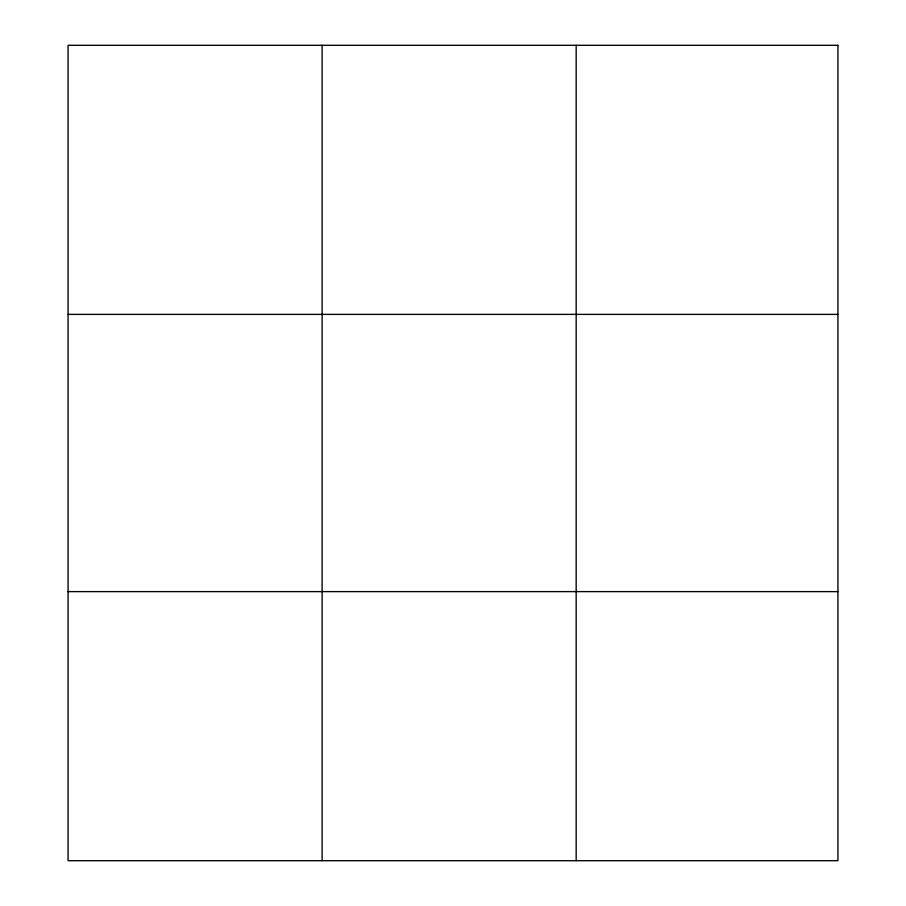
<?xml version="1.0" encoding="UTF-8"?>
<svg xmlns="http://www.w3.org/2000/svg" width="906" height="906" viewBox="0 0 906 906"><rect width="100%" height="100%" fill="white"/><g stroke="black" fill="none" stroke-linecap="round" stroke-linejoin="round"><path stroke-width="1.36" d="M322.128 860.7L322.128 45.3M576.171 860.7L576.171 45.3M68.075 314.382L837.925 314.382M68.075 591.618L837.925 591.618M837.925 45.3L837.925 860.7L68.075 860.7L68.075 45.3L837.925 45.3"/></g></svg>
